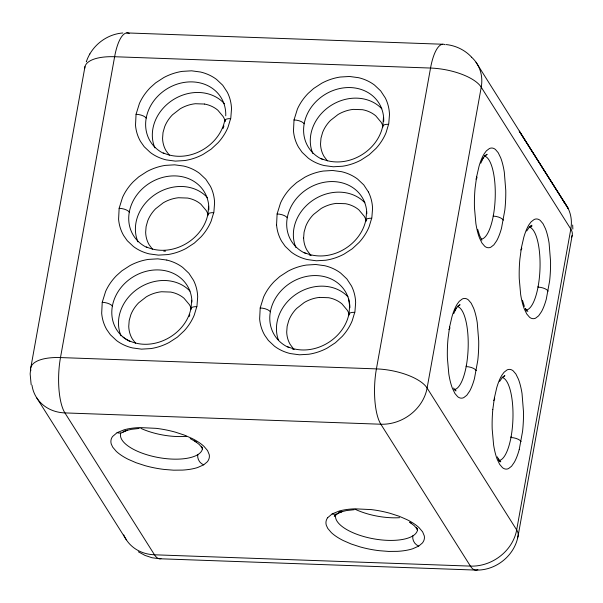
<?xml version="1.0" encoding="UTF-8"?>
<svg xmlns="http://www.w3.org/2000/svg" width="603" height="603" viewBox="0 0 603 603"><rect width="100%" height="100%" fill="white"/><g stroke="black" fill="none" stroke-linecap="round" stroke-linejoin="round"><path stroke-width="0.9" d="M191.106 307.666L191.648 300.211M208.02 213.658L208.563 206.196M349.069 313.326L349.612 305.872L348.602 298.628M365.983 219.311L366.526 211.857M382.897 125.303L383.44 117.849M30.64 369.066L30.15 373.905L31.168 384.699M492.809 409.55L494.377 397.957L496.751 387.639A50.75 15.866 -87.9 0 1 501.862 375.247L504.055 372.255L507.1 369.903A51.165 15.995 -87.9 0 1 513.161 370.837L515.934 374.086L518.392 379.129A51.157 15.995 -87.9 0 1 522.032 393.555L523.494 411.857A51.134 15.987 -87.9 0 1 522.575 431.318L519.228 449.567M166.812 260.059L157.745 258.838L148.353 259.403A51.165 44.185 -32.3 0 0 130.037 265.539L121.836 270.86L116.394 275.729A50.75 43.831 -32.3 0 0 105.631 291.392L102.231 302.291L101.681 313.304A50.75 43.831 -32.3 0 0 106.716 329.524L110.349 334.718L116.537 340.559A51.165 44.185 -32.3 0 0 132.426 347.916L141.494 349.145L150.886 348.579A51.157 44.185 -32.3 0 0 169.209 342.444L177.41 337.122L184.322 330.685A51.149 44.17 -32.3 0 0 194.219 315.173L196.97 306.068L197.678 296.864A51.134 44.162 -32.3 0 0 193.525 280.327L188.897 273.265L182.709 267.423A51.157 44.185 -32.3 0 0 166.812 260.066M119.145 208.284L118.595 219.288A50.75 43.831 -32.3 0 0 123.63 235.509L127.263 240.703L133.459 246.544A51.165 44.185 -32.3 0 0 149.34 253.908L158.408 255.129L167.8 254.572A51.157 44.185 -32.3 0 0 186.123 248.436L194.324 243.107L201.236 236.67A51.149 44.17 -32.3 0 0 211.133 221.165L213.884 212.052L214.593 202.857A51.134 44.162 -32.3 0 0 210.439 186.312L205.811 179.249L199.623 173.408A51.157 44.185 -32.3 0 0 183.727 166.051L174.659 164.83L165.267 165.388A51.165 44.185 -32.3 0 0 146.959 171.531L138.75 176.852L133.308 181.722A50.75 43.831 -32.3 0 0 122.545 197.377L119.145 208.284A8.321 3.294 10.2 0 1 129.283 212.113M136.059 114.269L135.509 125.281A50.75 43.831 -32.3 0 0 140.544 141.501L144.177 146.695L150.373 152.536A51.165 44.185 -32.3 0 0 166.255 159.893L175.322 161.122L184.722 160.556A51.157 44.185 -32.3 0 0 203.038 154.421L211.238 149.099L218.15 142.662A51.149 44.17 -32.3 0 0 228.047 127.15L230.798 118.045L231.514 108.842A51.134 44.162 -32.3 0 0 227.361 92.304L222.726 85.242L216.537 79.4A51.157 44.185 -32.3 0 0 200.641 72.043L191.573 70.815L182.181 71.38A51.165 44.185 -32.3 0 0 163.873 77.516L155.672 82.837L150.222 87.706A50.75 43.831 -32.3 0 0 139.459 103.369L136.059 114.269A8.321 3.294 10.2 0 1 146.197 118.098M260.195 307.952L259.644 318.957A50.75 43.831 -32.3 0 0 264.679 335.185L268.312 340.378L274.501 346.22A51.165 44.185 -32.3 0 0 290.39 353.577L299.457 354.805L308.849 354.24A51.157 44.185 -32.3 0 0 327.173 348.104L335.374 342.775L342.285 336.346A51.149 44.17 -32.3 0 0 352.182 320.834L354.933 311.721L355.642 302.525A51.134 44.162 -32.3 0 0 351.489 285.98L346.861 278.925L340.672 273.076A51.157 44.185 -32.3 0 0 324.776 265.719L315.708 264.498L306.316 265.064A51.165 44.185 -32.3 0 0 288 271.199L279.8 276.521L274.357 281.39A50.75 43.831 -32.3 0 0 263.594 297.045L260.195 307.952A8.321 3.294 10.2 0 1 270.332 311.781M368.41 191.973L363.775 184.91L357.587 179.068A51.157 44.185 -32.3 0 0 341.69 171.712L332.622 170.483L323.231 171.048A51.165 44.185 -32.3 0 0 304.914 177.184L296.714 182.513L291.272 187.375A50.75 43.831 -32.3 0 0 280.508 203.038L277.109 213.937L276.558 224.949M294.023 119.929L293.473 130.934A50.75 43.831 -32.3 0 0 298.508 147.162L302.141 152.355L308.337 158.197A51.165 44.185 -32.3 0 0 324.218 165.554L333.286 166.782L342.677 166.217A51.157 44.185 -32.3 0 0 361.001 160.081L369.202 154.752L376.114 148.323A51.149 44.17 -32.3 0 0 386.01 132.811L388.762 123.698L389.478 114.502A51.134 44.162 -32.3 0 0 385.317 97.957L380.689 90.902L374.501 85.061A51.157 44.185 -32.3 0 0 358.604 77.697L349.536 76.475L340.145 77.041A51.165 44.185 -32.3 0 0 321.836 83.176L313.635 88.498L308.186 93.367A50.75 43.831 -32.3 0 0 297.422 109.022L294.023 119.929A8.321 3.294 10.2 0 1 304.161 123.758M449.589 327.014L448.021 338.607A50.75 15.866 -87.9 0 0 447.396 358.099L448.813 373.981A51.165 15.995 -87.9 0 0 452.446 388.407L454.903 393.45L457.685 396.706A51.157 15.995 -87.9 0 0 463.745 397.633L466.79 395.282L469.609 391.211A51.149 15.987 -87.9 0 0 474.448 378.624L477.787 360.383A51.134 15.987 -87.9 0 0 478.707 340.914L477.244 322.613A51.157 15.995 -87.9 0 0 473.611 308.186L471.154 303.143L468.373 299.895A51.165 15.995 -87.9 0 0 462.313 298.967L459.267 301.312L457.074 304.304A50.75 15.866 -87.9 0 0 451.971 316.703L449.589 327.014A8.321 3.294 10.2 0 1 448.866 329.442M476.656 176.596L475.089 188.189A50.75 15.866 -87.9 0 0 474.463 207.681L475.88 223.562A51.165 15.995 -87.9 0 0 479.513 237.989L481.97 243.032L484.744 246.288A51.157 15.995 -87.9 0 0 490.812 247.215L493.857 244.863L496.668 240.793A51.149 15.987 -87.9 0 0 501.508 228.205L504.854 209.965A51.134 15.987 -87.9 0 0 505.774 190.495L504.312 172.194A51.157 15.995 -87.9 0 0 500.671 157.767L498.214 152.725L495.44 149.476A51.165 15.995 -87.9 0 0 489.38 148.549L486.335 150.893L484.141 153.886A50.75 15.866 -87.9 0 0 479.031 166.285L476.656 176.596A8.321 3.294 10.2 0 1 475.925 179.023M521.444 247.539L519.876 259.132A50.75 15.866 -87.9 0 0 519.243 278.624L520.66 294.505A51.165 15.995 -87.9 0 0 524.301 308.932L526.751 313.975L529.532 317.223A51.157 15.995 -87.9 0 0 535.6 318.158L538.637 315.806L541.456 311.736A51.149 15.987 -87.9 0 0 546.295 299.148L549.635 280.9A51.134 15.987 -87.9 0 0 550.562 261.438L549.099 243.137A51.157 15.995 -87.9 0 0 545.459 228.71L543.001 223.668L540.228 220.419A51.165 15.995 -87.9 0 0 534.16 219.492L531.115 221.836L528.921 224.829A50.75 15.866 -87.9 0 0 523.819 237.228L521.444 247.539A8.321 3.294 10.2 0 1 520.713 249.966M30.851 367.461L84.978 66.624M572.149 235.509L518.022 536.346C514.344 555.958 495.591 570.8 475.684 570.076L159.757 558.762L152.046 557.752L144.976 555.408L138.343 551.775M225.19 120.984L225.092 121.504M366.247 220.6L366.172 221.015M493.397 215.339L493.254 216.115A8.321 3.452 10.7 0 1 503.354 220.17M466.33 365.757L466.179 366.586A8.321 3.452 10.7 0 1 476.287 370.589M511.118 436.7L510.967 437.529A8.321 3.452 10.7 0 1 521.075 441.532M538.17 286.335L538.027 287.111A8.321 3.452 10.7 0 1 548.135 291.113M276.566 224.949A50.75 43.831 -32.3 0 0 281.593 241.17L285.227 246.363L291.415 252.205A51.165 44.185 -32.3 0 0 307.304 259.561L316.371 260.79L325.763 260.232A51.157 44.185 -32.3 0 0 344.087 254.089L352.288 248.768L359.2 242.331A51.149 44.17 -32.3 0 0 369.096 226.826L371.847 217.713L372.556 208.51A51.134 44.162 -32.3 0 0 368.403 191.973M371.719 218.339L371.734 218.271A8.321 3.234 11.5 0 0 365.923 221.113M224.768 120.487C219.319 146.642 187.932 164.008 163.217 152.868M207.854 214.502C202.404 240.65 171.018 258.016 146.303 246.883M190.94 308.51C185.242 337.205 147.516 354.986 123.08 337.13M382.732 126.148C377.282 152.295 345.896 169.662 321.18 158.529M365.817 220.163C360.368 246.31 328.982 263.677 304.266 252.536M348.903 314.171C343.454 340.318 312.068 357.685 287.352 346.552M122.839 32.984C106.241 34.213 91.46 46.062 86.304 61.83L86.493 61.423M480.802 163.202L483.289 157.707M453.742 313.62L456.222 308.125M89.583 54.421L89.794 53.968M481.903 160.059L484.465 156.35L487.149 154.278L484.495 156.011M454.843 310.477L457.398 306.769L460.081 304.696L457.436 306.43M526.69 231.002L529.246 227.293L531.936 225.221L529.283 226.954L531.884 226.555L529.464 226.818M499.631 381.42L502.186 377.712L504.869 375.639L502.879 376.935M327.64 517.736L332.185 513.884L339.301 511.005A50.75 20.072 10.2 0 1 354.956 508.826L371.252 509.595A51.165 20.238 10.2 0 1 390.36 513.387L399.216 516.274L407.115 519.718A51.157 20.238 10.2 0 1 419.055 527.655L422.613 531.831L424.271 535.833A51.149 20.231 10.2 0 1 422.288 543.092L418.746 546.084A8.321 6.995 58.4 0 1 412.836 535.901L412.407 536.157M335.894 514.706L334.243 516.251L337.65 513.598L342.504 511.487L340.084 512.113L346.619 510.545L354.247 509.701M203.701 464.83L207.251 461.845A51.149 20.231 10.2 0 0 209.218 454.587L207.568 450.584L204.01 446.408A51.157 20.238 10.2 0 0 192.071 438.471L184.164 435.027L175.315 432.14A51.165 20.238 10.2 0 0 156.207 428.349L139.904 427.58A50.75 20.072 10.2 0 0 124.256 429.766L117.133 432.637L112.595 436.489A50.75 20.072 10.2 0 0 111.284 444.087L112.731 447.185L116.289 451.368A51.165 20.238 10.2 0 0 128.22 459.305L136.12 462.742L144.976 465.637A51.157 20.238 10.2 0 0 164.091 469.428L173.589 470.182L182.558 470.091A51.134 20.223 10.2 0 0 197.648 467.521L203.701 464.83A8.321 6.995 58.4 0 1 197.792 454.654L197.415 454.881M418.686 546.122L412.701 548.768A51.134 20.223 10.2 0 1 397.603 551.338L388.641 551.428L379.136 550.675A51.157 20.238 10.2 0 1 360.021 546.883L351.165 543.989L343.265 540.552A51.165 20.238 10.2 0 1 331.341 532.615L327.776 528.432L326.336 525.334A50.75 20.072 10.2 0 1 327.648 517.736M122.605 432.351L127.452 430.24L125.032 430.866L131.575 429.298L139.203 428.454M319.469 297.4L328.725 297.731A33.972 29.336 -32.3 0 1 341.924 303.844L347.351 310.311A33.956 29.328 -32.3 0 1 349.145 314.148M126.683 32.916L442.61 44.238M446.19 44.569C455.785 45.572 465.079 50.064 471.606 57.202M204.598 104.048L195.342 103.724A33.979 29.343 -32.3 0 0 180.139 108.819L172.466 114.811A33.783 29.17 -32.3 0 0 164.687 126.675L163.021 132.517L162.569 138.404A33.783 29.17 -32.3 0 0 166.013 150.667L169.375 155.19M190.209 438.577L196.488 442.187M411.54 523.434L409.656 522.13L414.284 525.741L417.419 529.426L416.447 527.467M454.142 389.493L455.996 390.917L453.546 388.046M498.304 459.968L500.784 461.86L498.334 458.989M194.611 440.883L199.239 444.494L202.374 448.18L201.394 446.22M327.339 160.85L323.969 156.328A33.783 29.17 -32.3 0 1 320.532 144.064L320.984 138.177L322.643 132.336A33.783 29.17 -32.3 0 1 330.429 120.472L338.102 114.472A33.979 29.343 -32.3 0 1 353.305 109.384L362.561 109.708A33.972 29.336 -32.3 0 1 375.752 115.821L381.179 122.288A33.956 29.328 -32.3 0 1 382.973 126.125M310.424 254.858L307.055 250.343A33.783 29.17 -32.3 0 1 303.618 238.072M293.503 348.873L290.141 344.351A33.783 29.17 -32.3 0 1 286.704 332.087L287.156 326.2L288.814 320.359A33.783 29.17 -32.3 0 1 296.601 308.495L304.266 302.495A33.979 29.343 -32.3 0 1 319.469 297.407M152.461 249.197L149.092 244.682A33.783 29.17 -32.3 0 1 145.655 232.411L146.107 226.532L147.765 220.69A33.783 29.17 -32.3 0 1 155.551 208.826L163.217 202.827A33.979 29.343 -32.3 0 1 178.428 197.739L187.684 198.063A33.972 29.336 -32.3 0 1 200.874 204.176L206.301 210.643A33.956 29.328 -32.3 0 1 208.095 214.48M135.547 343.213L132.178 338.698A33.783 29.17 -32.3 0 1 128.741 326.427L129.193 320.54L130.851 314.698A33.783 29.17 -32.3 0 1 138.637 302.834L146.303 296.834A33.979 29.343 -32.3 0 1 161.514 291.746L170.77 292.071A33.972 29.336 -32.3 0 1 183.96 298.191L189.387 304.651A33.956 29.328 -32.3 0 1 191.181 308.495M527.851 311.442L525.401 308.57L526.698 311.186M565.591 204.116L519.236 131.137L568.192 208.525L476.016 62.23M36.76 397.905L126.336 539.791M481.91 240.243L479.604 235.509L477.682 229.328M497.324 456.87L499.631 461.604M416.469 527.663L417.517 530.195M201.425 446.416L202.472 448.949M522.462 300.271L524.391 306.452M572.669 225.04L572.85 229.072M303.618 238.072L304.07 232.185L305.729 226.344A33.783 29.17 -32.3 0 1 313.515 214.48L321.18 208.48A33.979 29.343 -32.3 0 1 336.391 203.392L345.647 203.724A33.972 29.336 -32.3 0 1 358.838 209.836L364.265 216.296A33.956 29.328 -32.3 0 1 366.059 220.14M30.821 370.687A41.599 16.454 10.2 0 1 60.488 357.571L376.415 368.885A41.599 16.454 10.2 0 1 427.105 388.038L516.673 529.924A41.599 16.454 10.2 0 1 517.404 537.906M84.767 68.229A41.599 16.454 10.2 0 1 114.623 56.735L430.542 68.049A41.599 16.454 10.2 0 1 481.232 87.201L570.807 229.087A41.599 16.454 10.2 0 1 571.531 237.069M129.238 33.436A41.599 13.002 -87.9 0 0 114.623 56.735L60.488 357.571A41.599 13.002 -87.9 0 0 64.92 412.912L154.489 554.79A41.599 13.002 -87.9 0 0 160.993 558.627M445.165 44.75A41.599 13.002 -87.9 0 0 430.542 68.049L376.415 368.885A41.599 13.002 -87.9 0 0 380.847 424.226L470.415 566.111A41.599 13.002 -87.9 0 0 477.9 569.564M471.652 57.262A41.599 35.924 -32.3 0 1 481.232 87.201L427.105 388.038A41.599 35.924 -32.3 0 1 380.847 424.226L64.92 412.912A41.599 35.924 -32.3 0 1 31.982 385.189M563.73 201.734A41.599 35.924 -32.3 0 1 570.807 229.087L516.673 529.924A41.599 35.924 -32.3 0 1 470.415 566.111L154.489 554.79A41.599 35.924 -32.3 0 1 123.736 534.914M484.367 156.109A41.607 13.01 -87.9 0 1 495.184 198.342A41.607 13.01 -87.9 0 1 481.224 239.18M529.155 227.052A41.607 13.01 -87.9 0 1 539.971 269.285A41.607 13.01 -87.9 0 1 526.012 310.115M502.088 377.47A41.607 13.01 -87.9 0 1 512.904 419.703A41.607 13.01 -87.9 0 1 498.945 460.534M457.3 306.528A41.607 13.01 -87.9 0 1 468.124 348.76A41.607 13.01 -87.9 0 1 454.157 389.598M289.003 347.652A41.607 35.931 -32.3 0 1 289.96 283.267A41.607 35.931 -32.3 0 1 349.898 307.749M294.204 349.491A41.607 35.931 -32.3 0 1 292.455 348.979M278.322 339.798A41.599 35.924 -32.3 0 1 297.739 293.148A41.599 35.924 -32.3 0 1 347.976 296.804M130.188 341.607A41.607 35.931 -32.3 0 1 132.434 277.32A41.607 35.931 -32.3 0 1 191.935 302.088M189.809 314.856A41.607 35.931 -32.3 0 1 189.176 316.545M102.231 302.291A8.321 3.294 10.2 0 1 112.369 306.12M121.022 335.856A41.599 35.924 -32.3 0 1 138.886 288.053A41.599 35.924 -32.3 0 1 190.013 291.143M311.125 255.468A41.607 35.931 -32.3 0 1 309.377 254.948M305.917 253.622A41.607 35.931 -32.3 0 1 287.254 217.773A8.321 3.294 10.2 0 0 277.109 213.937M287.254 217.773A41.607 35.931 -32.3 0 1 329.879 181.616A41.607 35.931 -32.3 0 1 366.812 213.733M295.9 247.501A41.599 35.924 -32.3 0 1 313.764 199.699A41.599 35.924 -32.3 0 1 364.89 202.789M147.102 247.592A41.607 35.931 -32.3 0 1 150.17 182.799A41.607 35.931 -32.3 0 1 208.834 209.814M165.539 251.127A41.607 35.931 -32.3 0 1 163.775 251.172M137.936 241.841A41.599 35.924 -32.3 0 1 156.252 193.751A41.599 35.924 -32.3 0 1 207.56 197.822M322.831 159.629A41.607 35.931 -32.3 0 1 306.384 116.115A41.607 35.931 -32.3 0 1 351.79 87.646A41.607 35.931 -32.3 0 1 383.712 121.459M312.821 153.486A41.599 35.924 -32.3 0 1 330.678 105.691A41.599 35.924 -32.3 0 1 381.805 108.781M164.016 153.584A41.607 35.931 -32.3 0 1 167.084 88.784A41.607 35.931 -32.3 0 1 225.748 115.799M223.932 125.982A41.607 35.931 -32.3 0 1 223.012 128.522M154.858 147.833A41.599 35.924 -32.3 0 1 173.167 99.744A41.599 35.924 -32.3 0 1 224.474 103.806M202.555 447.81A41.607 16.454 10.2 0 1 158.499 457.556A41.607 16.454 10.2 0 1 120.811 433.029M186.44 436.293A41.599 16.454 10.2 0 1 140.868 428.371M417.6 529.057A41.607 16.454 10.2 0 1 373.551 538.803A41.607 16.454 10.2 0 1 335.856 514.276M399.661 517.683A41.599 16.454 10.2 0 1 355.159 509.271M494.377 397.957A8.321 3.294 10.2 0 1 493.646 400.384M519.228 449.567A51.149 15.987 -87.9 0 1 514.389 462.154L511.578 466.225L508.533 468.584A51.157 15.995 -87.9 0 1 502.465 467.642L499.691 464.393L497.234 459.35A51.165 15.995 -87.9 0 1 493.601 444.924L492.184 429.042A50.75 15.866 -87.9 0 1 492.809 409.55M349.009 315.128A8.321 3.234 11.5 0 1 354.805 312.346M191.045 309.467A8.321 3.234 11.5 0 1 196.842 306.693M207.96 215.459A8.321 3.234 11.5 0 1 213.764 212.678M382.837 127.105A8.321 3.234 11.5 0 1 388.641 124.324M225.009 120.472A33.956 29.328 -32.3 0 0 223.216 116.635L217.796 110.161A33.972 29.336 -32.3 0 0 204.598 104.055M224.874 121.444A8.321 3.234 11.5 0 1 230.678 118.67M124.233 430.979A8.321 6.919 60 0 1 117.133 432.637M339.7 511.653A8.321 6.919 60 0 1 332.185 513.884"/></g></svg>
